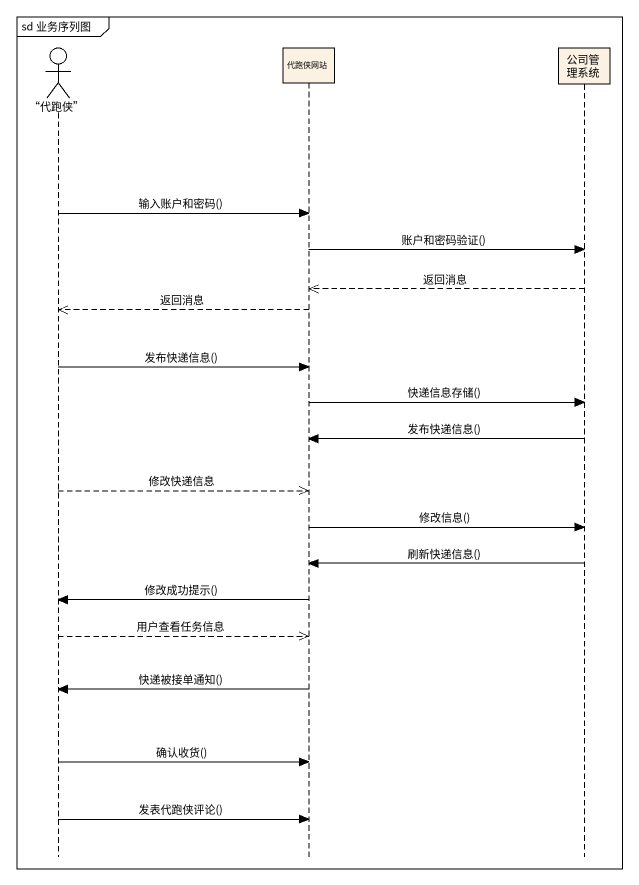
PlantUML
@startuml
mainframe sd 业务序列图
hide footbox
actor "“代跑侠”" as 代跑侠
participant 代跑侠网站
participant 公司管理系统

代跑侠 -> 代跑侠网站 : 输入账户和密码()
代跑侠网站 -> 公司管理系统 : 账户和密码验证()
公司管理系统 -->> 代跑侠网站 : 返回消息
代跑侠网站 -->> 代跑侠 : 返回消息
代跑侠 -> 代跑侠网站 : 发布快递信息()
代跑侠网站 -> 公司管理系统 : 快递信息存储()
公司管理系统 -> 代跑侠网站 : 发布快递信息()
代跑侠 -->> 代跑侠网站 : 修改快递信息
代跑侠网站 -> 公司管理系统 : 修改信息()
公司管理系统 -> 代跑侠网站 : 刷新快递信息()
代跑侠网站 -> 代跑侠 : 修改成功提示()
代跑侠 -->> 代跑侠网站 : 用户查看任务信息
代跑侠网站 -> 代跑侠 : 快递被接单通知()
代跑侠 -> 代跑侠网站 : 确认收货()
代跑侠 -> 代跑侠网站 : 发表代跑侠评论()
@enduml
